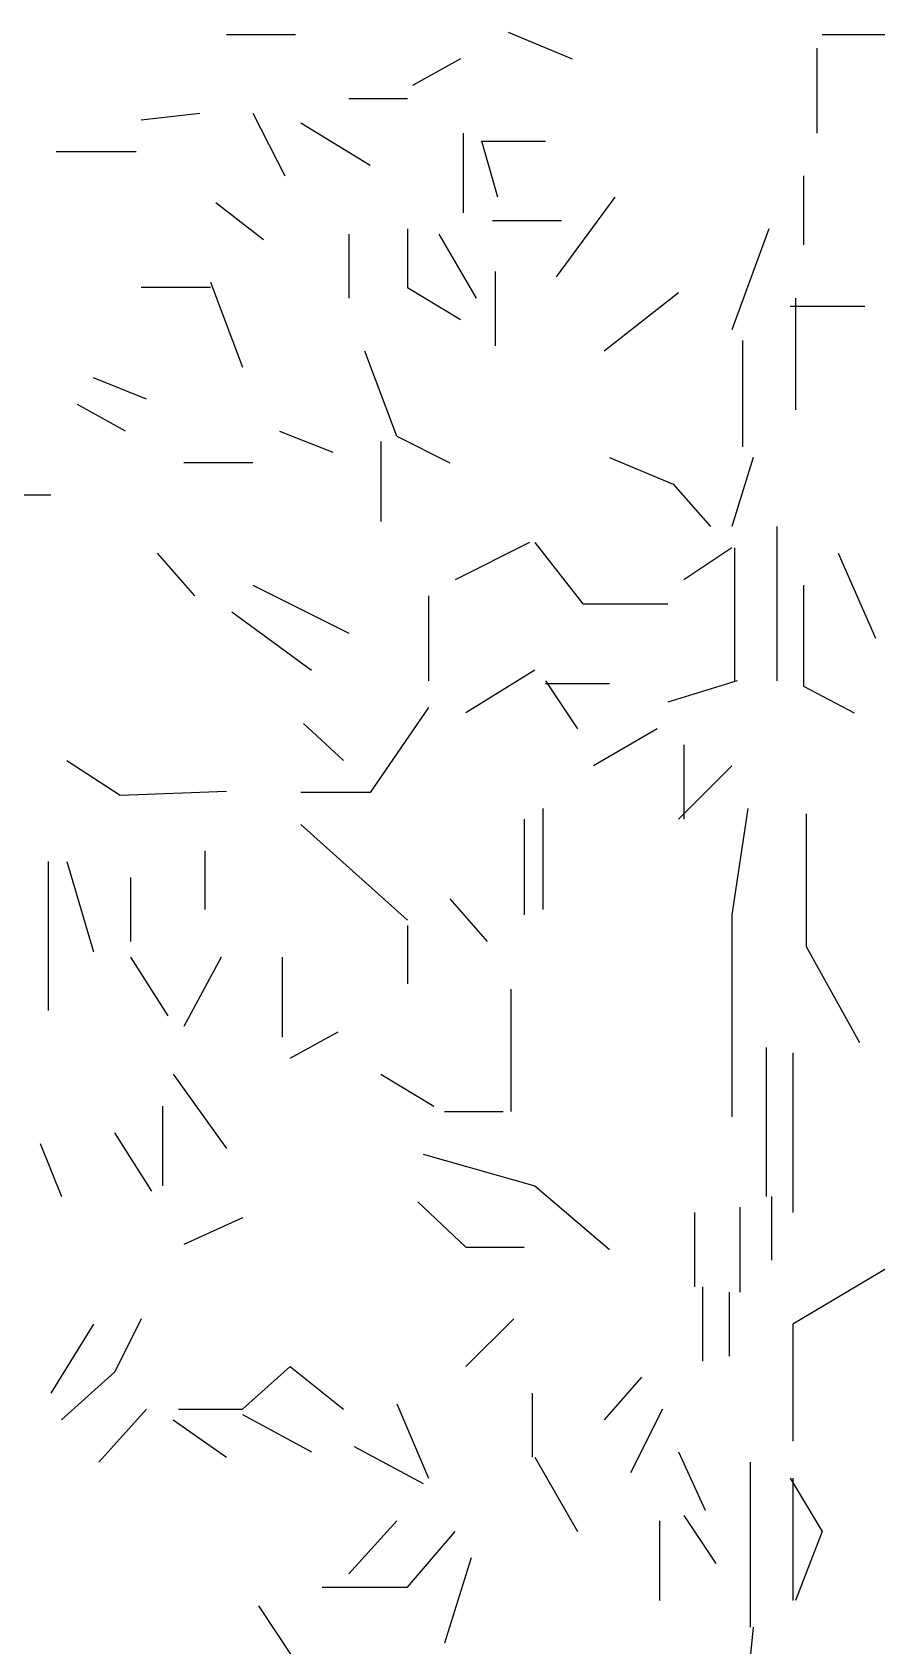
# Model space of a CAD drawing. Header units: metres. Extents: x -3.9 to 3.3, y 0 to 12.9.
# Drawn here: x -0.755 to 0.174, y 7.521 to 9.297 of the extents above; entities that cross this region are included whole.
import ezdxf

# ---------------------------------------------------------------- set-up
doc = ezdxf.new("R2010")
doc.units = ezdxf.units.M
doc.header["$LTSCALE"] = 0.2

msp = doc.modelspace()

# ---------------------------------------------------------------- linework, layer by layer
at = {"linetype": 'Continuous'}
for p, q in [((-0.4653, 9.2945), (-0.5413, 9.2945)), ((-0.4653, 9.2945), (-0.5413, 9.2945)), ((-0.4653, 9.2945), (-0.5413, 9.2945)), ((-0.4653, 9.2945), (-0.5413, 9.2945)), ((-0.4653, 9.2945), (-0.5413, 9.2945)), ((-0.4653, 9.2945), (-0.5413, 9.2945)), ((-0.4653, 9.2945), (-0.5413, 9.2945)), ((-0.2312, 9.2974), (-0.1609, 9.2682)), ((-0.2312, 9.2974), (-0.1609, 9.2682)), ((-0.2312, 9.2974), (-0.1609, 9.2682)), ((0.1902, 9.2945), (0.1141, 9.2945)), ((0.1083, 9.2799), (0.1083, 9.1862)), ((0.1083, 9.2799), (0.1083, 9.1862)), ((0.1083, 9.2799), (0.1083, 9.1862)), ((0.1083, 9.2799), (0.1083, 9.1862)), ((0.1083, 9.2799), (0.1083, 9.1862)), ((-0.2838, 9.2682), (-0.3365, 9.2389)), ((-0.2838, 9.2682), (-0.3365, 9.2389)), ((-0.2838, 9.2682), (-0.3365, 9.2389)), ((-0.2838, 9.2682), (-0.3365, 9.2389)), ((-0.2838, 9.2682), (-0.3365, 9.2389)), ((-0.2838, 9.2682), (-0.3365, 9.2389)), ((-0.2838, 9.2682), (-0.3365, 9.2389)), ((-0.3423, 9.2243), (-0.4067, 9.2243)), ((-0.3423, 9.2243), (-0.4067, 9.2243)), ((-0.3423, 9.2243), (-0.4067, 9.2243)), ((-0.3423, 9.2243), (-0.4067, 9.2243)), ((-0.3423, 9.2243), (-0.4067, 9.2243)), ((-0.3423, 9.2243), (-0.4067, 9.2243)), ((-0.3423, 9.2243), (-0.4067, 9.2243)), ((-0.3423, 9.2243), (-0.4067, 9.2243)), ((-0.3423, 9.2243), (-0.4067, 9.2243)), ((-0.3423, 9.2243), (-0.4067, 9.2243)), ((-0.3423, 9.2243), (-0.4067, 9.2243)), ((-0.3423, 9.2243), (-0.4067, 9.2243)), ((-0.3423, 9.2243), (-0.4067, 9.2243)), ((-0.3423, 9.2243), (-0.4067, 9.2243)), ((-0.3423, 9.2243), (-0.4067, 9.2243)), ((-0.635, 9.2009), (-0.5706, 9.2082)), ((-0.5121, 9.2082), (-0.477, 9.1394)), ((-0.4594, 9.1979), (-0.3833, 9.1511)), ((-0.4594, 9.1979), (-0.3833, 9.1511)), ((-0.4594, 9.1979), (-0.3833, 9.1511)), ((-0.2809, 9.1862), (-0.2809, 9.0985)), ((-0.2809, 9.1862), (-0.2809, 9.0985)), ((-0.2809, 9.1862), (-0.2809, 9.0985)), ((-0.2809, 9.1862), (-0.2809, 9.0985)), ((-0.2809, 9.1862), (-0.2809, 9.0985)), ((-0.2809, 9.1862), (-0.2809, 9.0985)), ((-0.6408, 9.1658), (-0.7286, 9.1658)), ((-0.6408, 9.1658), (-0.7286, 9.1658)), ((-0.6408, 9.1658), (-0.7286, 9.1658)), ((-0.6408, 9.1658), (-0.7286, 9.1658)), ((-0.6408, 9.1658), (-0.7286, 9.1658)), ((-0.6408, 9.1658), (-0.7286, 9.1658)), ((-0.2429, 9.116), (-0.2604, 9.1775)), ((-0.2604, 9.1775), (-0.1902, 9.1775)), ((0.0936, 9.1394), (0.0936, 9.0633)), ((-0.1141, 9.116), (-0.1785, 9.0282)), ((-0.1141, 9.116), (-0.1785, 9.0282)), ((-0.1141, 9.116), (-0.1785, 9.0282)), ((-0.1141, 9.116), (-0.1785, 9.0282)), ((-0.1141, 9.116), (-0.1785, 9.0282)), ((-0.1141, 9.116), (-0.1785, 9.0282)), ((-0.1141, 9.116), (-0.1785, 9.0282)), ((-0.1141, 9.116), (-0.1785, 9.0282)), ((-0.1141, 9.116), (-0.1785, 9.0282)), ((-0.1141, 9.116), (-0.1785, 9.0282)), ((-0.1141, 9.116), (-0.1785, 9.0282)), ((-0.553, 9.1102), (-0.5004, 9.0692)), ((-0.553, 9.1102), (-0.5004, 9.0692)), ((-0.553, 9.1102), (-0.5004, 9.0692)), ((-0.553, 9.1102), (-0.5004, 9.0692)), ((-0.553, 9.1102), (-0.5004, 9.0692)), ((-0.553, 9.1102), (-0.5004, 9.0692)), ((-0.553, 9.1102), (-0.5004, 9.0692)), ((-0.553, 9.1102), (-0.5004, 9.0692)), ((-0.3423, 9.0809), (-0.3423, 9.0165)), ((-0.1726, 9.0897), (-0.2487, 9.0897)), ((-0.1726, 9.0897), (-0.2487, 9.0897)), ((-0.1726, 9.0897), (-0.2487, 9.0897)), ((-0.1726, 9.0897), (-0.2487, 9.0897)), ((-0.1726, 9.0897), (-0.2487, 9.0897)), ((-0.1726, 9.0897), (-0.2487, 9.0897)), ((-0.1726, 9.0897), (-0.2487, 9.0897)), ((-0.1726, 9.0897), (-0.2487, 9.0897)), ((-0.1726, 9.0897), (-0.2487, 9.0897)), ((-0.1726, 9.0897), (-0.2487, 9.0897)), ((-0.1726, 9.0897), (-0.2487, 9.0897)), ((0.0556, 9.0809), (0.0146, 8.9697)), ((-0.4067, 9.0751), (-0.4067, 9.0048)), ((-0.4067, 9.0751), (-0.4067, 9.0048)), ((-0.4067, 9.0751), (-0.4067, 9.0048)), ((-0.4067, 9.0751), (-0.4067, 9.0048)), ((-0.4067, 9.0751), (-0.4067, 9.0048)), ((-0.4067, 9.0751), (-0.4067, 9.0048)), ((-0.4067, 9.0751), (-0.4067, 9.0048)), ((-0.2663, 9.0048), (-0.3072, 9.0751)), ((-0.2458, 9.0341), (-0.2458, 8.9522)), ((-0.2458, 9.0341), (-0.2458, 8.9522)), ((-0.2458, 9.0341), (-0.2458, 8.9522)), ((-0.2458, 9.0341), (-0.2458, 8.9522)), ((-0.2458, 9.0341), (-0.2458, 8.9522)), ((-0.2458, 9.0341), (-0.2458, 8.9522)), ((-0.2458, 9.0341), (-0.2458, 8.9522)), ((-0.2458, 9.0341), (-0.2458, 8.9522)), ((-0.2458, 9.0341), (-0.2458, 8.9522)), ((-0.2458, 9.0341), (-0.2458, 8.9522)), ((-0.2458, 9.0341), (-0.2458, 8.9522)), ((-0.5589, 9.0165), (-0.635, 9.0165)), ((-0.5589, 9.0165), (-0.635, 9.0165)), ((-0.5589, 9.0165), (-0.635, 9.0165)), ((-0.5589, 9.0165), (-0.635, 9.0165)), ((-0.5589, 9.0165), (-0.635, 9.0165)), ((-0.5589, 9.0224), (-0.5238, 8.9287)), ((-0.5589, 9.0224), (-0.5238, 8.9287)), ((-0.5589, 9.0224), (-0.5238, 8.9287)), ((-0.5589, 9.0224), (-0.5238, 8.9287)), ((-0.5589, 9.0224), (-0.5238, 8.9287)), ((-0.3423, 9.0165), (-0.2838, 8.9814)), ((-0.0439, 9.0107), (-0.1258, 8.9463)), ((-0.0439, 9.0107), (-0.1258, 8.9463)), ((0.079, 8.996), (0.1609, 8.996)), ((0.079, 8.996), (0.1609, 8.996)), ((0.079, 8.996), (0.1609, 8.996)), ((0.079, 8.996), (0.1609, 8.996)), ((0.079, 8.996), (0.1609, 8.996)), ((0.079, 8.996), (0.1609, 8.996)), ((0.079, 8.996), (0.1609, 8.996)), ((0.079, 8.996), (0.1609, 8.996)), ((0.079, 8.996), (0.1609, 8.996)), ((0.079, 8.996), (0.1609, 8.996)), ((0.079, 8.996), (0.1609, 8.996)), ((0.0849, 9.0048), (0.0849, 8.8819)), ((0.0263, 8.958), (0.0263, 8.841)), ((0.0263, 8.958), (0.0263, 8.841)), ((0.0263, 8.958), (0.0263, 8.841)), ((0.0263, 8.958), (0.0263, 8.841)), ((0.0263, 8.958), (0.0263, 8.841)), ((0.0263, 8.958), (0.0263, 8.841)), ((0.0263, 8.958), (0.0263, 8.841)), ((-0.354, 8.8527), (-0.3892, 8.9463)), ((-0.354, 8.8527), (-0.3892, 8.9463)), ((-0.354, 8.8527), (-0.3892, 8.9463)), ((-0.354, 8.8527), (-0.3892, 8.9463)), ((-0.354, 8.8527), (-0.3892, 8.9463)), ((-0.354, 8.8527), (-0.3892, 8.9463)), ((-0.354, 8.8527), (-0.3892, 8.9463)), ((-0.354, 8.8527), (-0.3892, 8.9463)), ((-0.354, 8.8527), (-0.3892, 8.9463)), ((-0.354, 8.8527), (-0.3892, 8.9463)), ((-0.354, 8.8527), (-0.3892, 8.9463)), ((-0.354, 8.8527), (-0.3892, 8.9463)), ((-0.354, 8.8527), (-0.3892, 8.9463)), ((-0.354, 8.8527), (-0.3892, 8.9463)), ((-0.354, 8.8527), (-0.3892, 8.9463)), ((-0.354, 8.8527), (-0.3892, 8.9463)), ((-0.354, 8.8527), (-0.3892, 8.9463)), ((-0.354, 8.8527), (-0.3892, 8.9463)), ((-0.354, 8.8527), (-0.3892, 8.9463)), ((-0.354, 8.8527), (-0.3892, 8.9463)), ((-0.354, 8.8527), (-0.3892, 8.9463)), ((-0.354, 8.8527), (-0.3892, 8.9463)), ((-0.354, 8.8527), (-0.3892, 8.9463)), ((-0.354, 8.8527), (-0.3892, 8.9463)), ((-0.354, 8.8527), (-0.3892, 8.9463)), ((-0.6291, 8.8936), (-0.6876, 8.917)), ((-0.6291, 8.8936), (-0.6876, 8.917)), ((-0.6525, 8.8585), (-0.7052, 8.8878)), ((-0.6525, 8.8585), (-0.7052, 8.8878)), ((-0.6525, 8.8585), (-0.7052, 8.8878)), ((-0.4828, 8.8585), (-0.4243, 8.8351)), ((-0.3716, 8.8468), (-0.3716, 8.759)), ((-0.354, 8.8527), (-0.2955, 8.8234)), ((-0.354, 8.8527), (-0.2955, 8.8234)), ((-0.12, 8.8293), (-0.0497, 8.8)), ((-0.12, 8.8293), (-0.0497, 8.8)), ((0.038, 8.8293), (0.0146, 8.7532)), ((0.038, 8.8293), (0.0146, 8.7532)), ((0.038, 8.8293), (0.0146, 8.7532)), ((0.038, 8.8293), (0.0146, 8.7532)), ((0.038, 8.8293), (0.0146, 8.7532)), ((0.038, 8.8293), (0.0146, 8.7532)), ((0.038, 8.8293), (0.0146, 8.7532)), ((0.038, 8.8293), (0.0146, 8.7532)), ((-0.5121, 8.8234), (-0.5881, 8.8234)), ((-0.5121, 8.8234), (-0.5881, 8.8234)), ((-0.5121, 8.8234), (-0.5881, 8.8234)), ((-0.5121, 8.8234), (-0.5881, 8.8234)), ((-0.0497, 8.8), (-0.0088, 8.7532)), ((-0.0497, 8.8), (-0.0088, 8.7532)), ((-0.8281, 8.7883), (-0.7344, 8.7883)), ((-0.8281, 8.7883), (-0.7344, 8.7883)), ((-0.8281, 8.7883), (-0.7344, 8.7883)), ((0.0644, 8.7532), (0.0644, 8.5835)), ((0.0644, 8.7532), (0.0644, 8.5835)), ((0.0644, 8.7532), (0.0644, 8.5835)), ((0.0644, 8.7532), (0.0644, 8.5835)), ((0.0644, 8.7532), (0.0644, 8.5835)), ((0.0644, 8.7532), (0.0644, 8.5835)), ((-0.6174, 8.7239), (-0.5764, 8.6771)), ((-0.6174, 8.7239), (-0.5764, 8.6771)), ((-0.6174, 8.7239), (-0.5764, 8.6771)), ((-0.6174, 8.7239), (-0.5764, 8.6771)), ((-0.2078, 8.7356), (-0.2897, 8.6947)), ((-0.2078, 8.7356), (-0.2897, 8.6947)), ((-0.2078, 8.7356), (-0.2897, 8.6947)), ((-0.2078, 8.7356), (-0.2897, 8.6947)), ((-0.2019, 8.7356), (-0.1492, 8.6683)), ((-0.2019, 8.7356), (-0.1492, 8.6683)), ((0.0146, 8.7298), (-0.038, 8.6947)), ((0.0146, 8.7298), (-0.038, 8.6947)), ((0.0146, 8.7298), (-0.038, 8.6947)), ((0.0146, 8.7298), (-0.038, 8.6947)), ((0.0146, 8.7298), (-0.038, 8.6947)), ((0.0146, 8.7298), (-0.038, 8.6947)), ((0.0146, 8.7298), (-0.038, 8.6947)), ((0.0146, 8.7298), (-0.038, 8.6947)), ((0.0146, 8.7298), (-0.038, 8.6947)), ((0.0146, 8.7298), (-0.038, 8.6947)), ((0.0146, 8.7298), (-0.038, 8.6947)), ((0.0146, 8.7298), (-0.038, 8.6947)), ((0.0176, 8.7298), (0.0176, 8.5835)), ((0.0176, 8.7298), (0.0176, 8.5835)), ((0.0176, 8.7298), (0.0176, 8.5835)), ((0.0176, 8.7298), (0.0176, 8.5835)), ((0.0176, 8.7298), (0.0176, 8.5835)), ((0.0176, 8.7298), (0.0176, 8.5835)), ((0.0176, 8.7298), (0.0176, 8.5835)), ((0.0176, 8.7298), (0.0176, 8.5835)), ((0.1317, 8.7239), (0.1727, 8.6303)), ((0.1317, 8.7239), (0.1727, 8.6303)), ((-0.5121, 8.6888), (-0.4067, 8.6361)), ((-0.5121, 8.6888), (-0.4067, 8.6361)), ((0.0936, 8.6888), (0.0936, 8.5776)), ((0.0936, 8.6888), (0.0936, 8.5776)), ((0.0936, 8.6888), (0.0936, 8.5776)), ((-0.3189, 8.6771), (-0.3189, 8.5835)), ((-0.3189, 8.6771), (-0.3189, 8.5835)), ((-0.3189, 8.6771), (-0.3189, 8.5835)), ((-0.3189, 8.6771), (-0.3189, 8.5835)), ((-0.1492, 8.6683), (-0.0556, 8.6683)), ((-0.1492, 8.6683), (-0.0556, 8.6683)), ((-0.5355, 8.6595), (-0.4477, 8.5952)), ((-0.2019, 8.5952), (-0.278, 8.5484)), ((-0.2019, 8.5952), (-0.278, 8.5484)), ((-0.2019, 8.5952), (-0.278, 8.5484)), ((-0.2019, 8.5952), (-0.278, 8.5484)), ((-0.2019, 8.5952), (-0.278, 8.5484)), ((-0.1902, 8.5835), (-0.1551, 8.5308)), ((-0.1902, 8.5835), (-0.1551, 8.5308)), ((-0.1902, 8.5835), (-0.1551, 8.5308)), ((-0.1902, 8.5835), (-0.1551, 8.5308)), ((-0.1902, 8.5835), (-0.1551, 8.5308)), ((-0.1902, 8.5835), (-0.1551, 8.5308)), ((-0.1902, 8.5835), (-0.1551, 8.5308)), ((-0.1902, 8.5835), (-0.1551, 8.5308)), ((-0.1902, 8.5835), (-0.1551, 8.5308)), ((-0.1902, 8.5835), (-0.1551, 8.5308)), ((-0.1902, 8.5835), (-0.1551, 8.5308)), ((-0.1902, 8.5835), (-0.1551, 8.5308)), ((-0.1902, 8.5835), (-0.1551, 8.5308)), ((-0.1902, 8.5835), (-0.1551, 8.5308)), ((-0.1902, 8.5835), (-0.1551, 8.5308)), ((-0.1902, 8.5835), (-0.1551, 8.5308)), ((-0.1902, 8.5835), (-0.1551, 8.5308)), ((-0.1902, 8.5835), (-0.1551, 8.5308)), ((-0.1902, 8.5835), (-0.1551, 8.5308)), ((-0.1902, 8.5835), (-0.1551, 8.5308)), ((-0.1902, 8.5835), (-0.1551, 8.5308)), ((-0.1902, 8.5835), (-0.1551, 8.5308)), ((-0.1902, 8.5805), (-0.12, 8.5805)), ((-0.1902, 8.5805), (-0.12, 8.5805)), ((-0.1902, 8.5805), (-0.12, 8.5805)), ((-0.1902, 8.5805), (-0.12, 8.5805)), ((-0.1902, 8.5805), (-0.12, 8.5805)), ((-0.1902, 8.5805), (-0.12, 8.5805)), ((-0.1902, 8.5805), (-0.12, 8.5805)), ((0.0205, 8.5835), (-0.0556, 8.5601)), ((0.0205, 8.5835), (-0.0556, 8.5601)), ((0.0936, 8.5776), (0.1492, 8.5484)), ((0.0936, 8.5776), (0.1492, 8.5484)), ((0.0936, 8.5776), (0.1492, 8.5484)), ((-0.3189, 8.5542), (-0.3833, 8.4606)), ((-0.3189, 8.5542), (-0.3833, 8.4606)), ((-0.3189, 8.5542), (-0.3833, 8.4606)), ((-0.3189, 8.5542), (-0.3833, 8.4606)), ((-0.3189, 8.5542), (-0.3833, 8.4606)), ((-0.4565, 8.5366), (-0.4126, 8.4957)), ((-0.4565, 8.5366), (-0.4126, 8.4957)), ((-0.0673, 8.5308), (-0.1375, 8.4898)), ((-0.0673, 8.5308), (-0.1375, 8.4898)), ((-0.0673, 8.5308), (-0.1375, 8.4898)), ((-0.038, 8.5132), (-0.038, 8.4313)), ((-0.038, 8.5132), (-0.038, 8.4313)), ((-0.038, 8.5132), (-0.038, 8.4313)), ((-0.038, 8.5132), (-0.038, 8.4313)), ((-0.038, 8.5132), (-0.038, 8.4313)), ((-0.038, 8.5132), (-0.038, 8.4313)), ((-0.038, 8.5132), (-0.038, 8.4313)), ((-0.038, 8.5132), (-0.038, 8.4313)), ((-0.7169, 8.4957), (-0.6584, 8.4576)), ((-0.7169, 8.4957), (-0.6584, 8.4576)), ((-0.7169, 8.4957), (-0.6584, 8.4576)), ((-0.7169, 8.4957), (-0.6584, 8.4576)), ((-0.7169, 8.4957), (-0.6584, 8.4576)), ((-0.7169, 8.4957), (-0.6584, 8.4576)), ((-0.7169, 8.4957), (-0.6584, 8.4576)), ((-0.7169, 8.4957), (-0.6584, 8.4576)), ((-0.7169, 8.4957), (-0.6584, 8.4576)), ((-0.7169, 8.4957), (-0.6584, 8.4576)), ((-0.0439, 8.4313), (0.0146, 8.4898)), ((-0.0439, 8.4313), (0.0146, 8.4898)), ((-0.0439, 8.4313), (0.0146, 8.4898)), ((-0.0439, 8.4313), (0.0146, 8.4898)), ((-0.0439, 8.4313), (0.0146, 8.4898)), ((-0.0439, 8.4313), (0.0146, 8.4898)), ((-0.0439, 8.4313), (0.0146, 8.4898)), ((-0.0439, 8.4313), (0.0146, 8.4898)), ((-0.0439, 8.4313), (0.0146, 8.4898)), ((-0.0439, 8.4313), (0.0146, 8.4898)), ((-0.0439, 8.4313), (0.0146, 8.4898)), ((-0.0439, 8.4313), (0.0146, 8.4898)), ((-0.0439, 8.4313), (0.0146, 8.4898)), ((-0.0439, 8.4313), (0.0146, 8.4898)), ((-0.0439, 8.4313), (0.0146, 8.4898)), ((-0.0439, 8.4313), (0.0146, 8.4898)), ((-0.0439, 8.4313), (0.0146, 8.4898)), ((-0.0439, 8.4313), (0.0146, 8.4898)), ((-0.6584, 8.4576), (-0.5413, 8.462)), ((-0.6584, 8.4576), (-0.5413, 8.462)), ((-0.6584, 8.4576), (-0.5413, 8.462)), ((-0.6584, 8.4576), (-0.5413, 8.462)), ((-0.6584, 8.4576), (-0.5413, 8.462)), ((-0.6584, 8.4576), (-0.5413, 8.462)), ((-0.6584, 8.4576), (-0.5413, 8.462)), ((-0.6584, 8.4576), (-0.5413, 8.462)), ((-0.6584, 8.4576), (-0.5413, 8.462)), ((-0.6584, 8.4576), (-0.5413, 8.462)), ((-0.3833, 8.4606), (-0.4594, 8.4606)), ((-0.3833, 8.4606), (-0.4594, 8.4606)), ((-0.3833, 8.4606), (-0.4594, 8.4606)), ((-0.3833, 8.4606), (-0.4594, 8.4606)), ((-0.3833, 8.4606), (-0.4594, 8.4606)), ((-0.1931, 8.443), (-0.1931, 8.3318)), ((-0.1931, 8.443), (-0.1931, 8.3318)), ((0.0322, 8.443), (0.0146, 8.326)), ((0.0322, 8.443), (0.0146, 8.326)), ((0.0322, 8.443), (0.0146, 8.326)), ((0.0322, 8.443), (0.0146, 8.326)), ((0.0322, 8.443), (0.0146, 8.326)), ((0.0322, 8.443), (0.0146, 8.326)), ((0.0322, 8.443), (0.0146, 8.326)), ((0.0322, 8.443), (0.0146, 8.326)), ((0.0322, 8.443), (0.0146, 8.326)), ((0.0322, 8.443), (0.0146, 8.326)), ((0.0322, 8.443), (0.0146, 8.326)), ((0.0322, 8.443), (0.0146, 8.326)), ((0.0322, 8.443), (0.0146, 8.326)), ((0.0322, 8.443), (0.0146, 8.326)), ((0.0322, 8.443), (0.0146, 8.326)), ((0.0322, 8.443), (0.0146, 8.326)), ((0.0322, 8.443), (0.0146, 8.326)), ((0.0322, 8.443), (0.0146, 8.326)), ((0.0966, 8.4372), (0.0966, 8.2909)), ((-0.4594, 8.4255), (-0.3423, 8.3201)), ((-0.4594, 8.4255), (-0.3423, 8.3201)), ((-0.4594, 8.4255), (-0.3423, 8.3201)), ((-0.4594, 8.4255), (-0.3423, 8.3201)), ((-0.4594, 8.4255), (-0.3423, 8.3201)), ((-0.2136, 8.4313), (-0.2136, 8.326)), ((-0.2136, 8.4313), (-0.2136, 8.326)), ((-0.2136, 8.4313), (-0.2136, 8.326)), ((-0.2136, 8.4313), (-0.2136, 8.326)), ((-0.2136, 8.4313), (-0.2136, 8.326)), ((-0.2136, 8.4313), (-0.2136, 8.326)), ((-0.7374, 8.3845), (-0.7374, 8.2206)), ((-0.7169, 8.3845), (-0.6876, 8.285)), ((-0.7169, 8.3845), (-0.6876, 8.285)), ((-0.7169, 8.3845), (-0.6876, 8.285)), ((-0.5647, 8.3318), (-0.5647, 8.3962)), ((-0.5647, 8.3318), (-0.5647, 8.3962)), ((-0.6467, 8.3669), (-0.6467, 8.2967)), ((-0.6467, 8.3669), (-0.6467, 8.2967)), ((-0.6467, 8.3669), (-0.6467, 8.2967)), ((-0.6467, 8.3669), (-0.6467, 8.2967)), ((-0.2955, 8.3435), (-0.2546, 8.2967)), ((-0.2955, 8.3435), (-0.2546, 8.2967)), ((-0.2955, 8.3435), (-0.2546, 8.2967)), ((-0.2955, 8.3435), (-0.2546, 8.2967)), ((-0.2955, 8.3435), (-0.2546, 8.2967)), ((-0.2955, 8.3435), (-0.2546, 8.2967)), ((-0.2955, 8.3435), (-0.2546, 8.2967)), ((-0.2955, 8.3435), (-0.2546, 8.2967)), ((-0.2955, 8.3435), (-0.2546, 8.2967)), ((-0.2955, 8.3435), (-0.2546, 8.2967)), ((-0.2955, 8.3435), (-0.2546, 8.2967)), ((-0.3423, 8.3143), (-0.3423, 8.2499)), ((-0.3423, 8.3143), (-0.3423, 8.2499)), ((0.0146, 8.326), (0.0146, 8.1036)), ((0.0146, 8.326), (0.0146, 8.1036)), ((0.0146, 8.326), (0.0146, 8.1036)), ((0.0146, 8.326), (0.0146, 8.1036)), ((0.0146, 8.326), (0.0146, 8.1036)), ((0.0146, 8.326), (0.0146, 8.1036)), ((0.0146, 8.326), (0.0146, 8.1036)), ((0.0146, 8.326), (0.0146, 8.1036)), ((0.0146, 8.326), (0.0146, 8.1036)), ((0.0146, 8.326), (0.0146, 8.1036)), ((0.0146, 8.326), (0.0146, 8.1036)), ((0.0146, 8.326), (0.0146, 8.1036)), ((0.0146, 8.326), (0.0146, 8.1036)), ((0.0146, 8.326), (0.0146, 8.1036)), ((0.0146, 8.326), (0.0146, 8.1036)), ((0.0146, 8.326), (0.0146, 8.1036)), ((0.0146, 8.326), (0.0146, 8.1036)), ((0.0146, 8.326), (0.0146, 8.1036)), ((-0.6467, 8.2792), (-0.6057, 8.2148)), ((-0.6467, 8.2792), (-0.6057, 8.2148)), ((-0.6467, 8.2792), (-0.6057, 8.2148)), ((-0.6467, 8.2792), (-0.6057, 8.2148)), ((-0.5472, 8.2792), (-0.5881, 8.2031)), ((-0.5472, 8.2792), (-0.5881, 8.2031)), ((-0.5472, 8.2792), (-0.5881, 8.2031)), ((-0.4799, 8.2792), (-0.4799, 8.1914)), ((-0.4799, 8.2792), (-0.4799, 8.1914)), ((0.0966, 8.2909), (0.1551, 8.1855)), ((-0.2282, 8.1094), (-0.2282, 8.244)), ((-0.4711, 8.168), (-0.4184, 8.1972)), ((-0.4711, 8.168), (-0.4184, 8.1972)), ((0.0527, 8.0158), (0.0527, 8.1797)), ((0.0527, 8.0158), (0.0527, 8.1797)), ((0.0819, 8.1738), (0.0819, 7.9983)), ((0.0819, 8.1738), (0.0819, 7.9983)), ((-0.5998, 8.1504), (-0.5413, 8.0685)), ((-0.5998, 8.1504), (-0.5413, 8.0685)), ((-0.3716, 8.1504), (-0.3131, 8.1153)), ((-0.3716, 8.1504), (-0.3131, 8.1153)), ((-0.3716, 8.1504), (-0.3131, 8.1153)), ((-0.3716, 8.1504), (-0.3131, 8.1153)), ((-0.3716, 8.1504), (-0.3131, 8.1153)), ((-0.3716, 8.1504), (-0.3131, 8.1153)), ((-0.3716, 8.1504), (-0.3131, 8.1153)), ((-0.6115, 8.1153), (-0.6115, 8.0275)), ((-0.6115, 8.1153), (-0.6115, 8.0275)), ((-0.6115, 8.1153), (-0.6115, 8.0275)), ((-0.6115, 8.1153), (-0.6115, 8.0275)), ((-0.6115, 8.1153), (-0.6115, 8.0275)), ((-0.6115, 8.1153), (-0.6115, 8.0275)), ((-0.6115, 8.1153), (-0.6115, 8.0275)), ((-0.3014, 8.1094), (-0.237, 8.1094)), ((-0.3014, 8.1094), (-0.237, 8.1094)), ((-0.3014, 8.1094), (-0.237, 8.1094)), ((-0.3014, 8.1094), (-0.237, 8.1094)), ((-0.3014, 8.1094), (-0.237, 8.1094)), ((-0.6233, 8.0217), (-0.6642, 8.086)), ((-0.6233, 8.0217), (-0.6642, 8.086)), ((-0.6233, 8.0217), (-0.6642, 8.086)), ((-0.6233, 8.0217), (-0.6642, 8.086)), ((-0.6233, 8.0217), (-0.6642, 8.086)), ((-0.6233, 8.0217), (-0.6642, 8.086)), ((-0.6233, 8.0217), (-0.6642, 8.086)), ((-0.7462, 8.0743), (-0.7227, 8.0158)), ((-0.7462, 8.0743), (-0.7227, 8.0158)), ((-0.7462, 8.0743), (-0.7227, 8.0158)), ((-0.7462, 8.0743), (-0.7227, 8.0158)), ((-0.7462, 8.0743), (-0.7227, 8.0158)), ((-0.7462, 8.0743), (-0.7227, 8.0158)), ((-0.7462, 8.0743), (-0.7227, 8.0158)), ((-0.7462, 8.0743), (-0.7227, 8.0158)), ((-0.7462, 8.0743), (-0.7227, 8.0158)), ((-0.3248, 8.0626), (-0.2019, 8.0275)), ((-0.3248, 8.0626), (-0.2019, 8.0275)), ((-0.2019, 8.0275), (-0.12, 7.9573)), ((-0.2019, 8.0275), (-0.12, 7.9573)), ((0.0585, 8.0158), (0.0585, 7.9456)), ((0.0585, 8.0158), (0.0585, 7.9456)), ((0.0585, 8.0158), (0.0585, 7.9456)), ((-0.3306, 8.01), (-0.278, 7.9602)), ((-0.3306, 8.01), (-0.278, 7.9602)), ((-0.3306, 8.01), (-0.278, 7.9602)), ((-0.3306, 8.01), (-0.278, 7.9602)), ((-0.3306, 8.01), (-0.278, 7.9602)), ((-0.0263, 7.9983), (-0.0263, 7.9163)), ((0.0234, 8.0041), (0.0234, 7.9105)), ((0.0234, 8.0041), (0.0234, 7.9105)), ((0.0234, 8.0041), (0.0234, 7.9105)), ((0.0234, 8.0041), (0.0234, 7.9105)), ((0.0234, 8.0041), (0.0234, 7.9105)), ((-0.5238, 7.9924), (-0.5881, 7.9631)), ((-0.5238, 7.9924), (-0.5881, 7.9631)), ((-0.278, 7.9602), (-0.2136, 7.9602)), ((-0.278, 7.9602), (-0.2136, 7.9602)), ((-0.278, 7.9602), (-0.2136, 7.9602)), ((-0.278, 7.9602), (-0.2136, 7.9602)), ((-0.278, 7.9602), (-0.2136, 7.9602)), ((0.2195, 7.9573), (0.0819, 7.8754)), ((0.2195, 7.9573), (0.0819, 7.8754)), ((-0.0176, 7.9163), (-0.0176, 7.8344)), ((-0.0176, 7.9163), (-0.0176, 7.8344)), ((-0.0176, 7.9163), (-0.0176, 7.8344)), ((-0.0176, 7.9163), (-0.0176, 7.8344)), ((-0.0176, 7.9163), (-0.0176, 7.8344)), ((-0.0176, 7.9163), (-0.0176, 7.8344)), ((-0.0176, 7.9163), (-0.0176, 7.8344)), ((0.0117, 7.9105), (0.0117, 7.8402)), ((0.0117, 7.9105), (0.0117, 7.8402)), ((0.0117, 7.9105), (0.0117, 7.8402)), ((0.0117, 7.9105), (0.0117, 7.8402)), ((-0.6876, 7.8754), (-0.7344, 7.7993)), ((-0.6876, 7.8754), (-0.7344, 7.7993)), ((-0.6876, 7.8754), (-0.7344, 7.7993)), ((-0.635, 7.8812), (-0.6642, 7.8227)), ((-0.635, 7.8812), (-0.6642, 7.8227)), ((-0.635, 7.8812), (-0.6642, 7.8227)), ((-0.2253, 7.8812), (-0.278, 7.8285)), ((-0.2253, 7.8812), (-0.278, 7.8285)), ((-0.2253, 7.8812), (-0.278, 7.8285)), ((-0.2253, 7.8812), (-0.278, 7.8285)), ((-0.2253, 7.8812), (-0.278, 7.8285)), ((-0.2253, 7.8812), (-0.278, 7.8285)), ((-0.2253, 7.8812), (-0.278, 7.8285)), ((-0.2253, 7.8812), (-0.278, 7.8285)), ((-0.2253, 7.8812), (-0.278, 7.8285)), ((-0.2253, 7.8812), (-0.278, 7.8285)), ((0.0819, 7.8754), (0.0819, 7.7466)), ((0.0819, 7.8754), (0.0819, 7.7466)), ((-0.6642, 7.8227), (-0.7227, 7.77)), ((-0.6642, 7.8227), (-0.7227, 7.77)), ((-0.6642, 7.8227), (-0.7227, 7.77)), ((-0.6642, 7.8227), (-0.7227, 7.77)), ((-0.4711, 7.8285), (-0.5238, 7.7817)), ((-0.4711, 7.8285), (-0.4126, 7.7817)), ((-0.4711, 7.8285), (-0.4126, 7.7817)), ((-0.4711, 7.8285), (-0.4126, 7.7817)), ((-0.4711, 7.8285), (-0.4126, 7.7817)), ((-0.4711, 7.8285), (-0.4126, 7.7817)), ((-0.4711, 7.8285), (-0.4126, 7.7817)), ((-0.4711, 7.8285), (-0.4126, 7.7817)), ((-0.4711, 7.8285), (-0.4126, 7.7817)), ((-0.4711, 7.8285), (-0.4126, 7.7817)), ((-0.4711, 7.8285), (-0.4126, 7.7817)), ((-0.4711, 7.8285), (-0.4126, 7.7817)), ((-0.4711, 7.8285), (-0.4126, 7.7817)), ((-0.4711, 7.8285), (-0.4126, 7.7817)), ((-0.4711, 7.8285), (-0.4126, 7.7817)), ((-0.4711, 7.8285), (-0.4126, 7.7817)), ((-0.0848, 7.8168), (-0.1258, 7.77)), ((-0.0848, 7.8168), (-0.1258, 7.77)), ((-0.2048, 7.7993), (-0.2048, 7.729)), ((-0.6291, 7.7817), (-0.6818, 7.7232)), ((-0.6291, 7.7817), (-0.6818, 7.7232)), ((-0.6291, 7.7817), (-0.6818, 7.7232)), ((-0.6291, 7.7817), (-0.6818, 7.7232)), ((-0.6291, 7.7817), (-0.6818, 7.7232)), ((-0.6291, 7.7817), (-0.6818, 7.7232)), ((-0.6291, 7.7817), (-0.6818, 7.7232)), ((-0.6291, 7.7817), (-0.6818, 7.7232)), ((-0.594, 7.7817), (-0.5238, 7.7817)), ((-0.354, 7.7876), (-0.3189, 7.7056)), ((-0.354, 7.7876), (-0.3189, 7.7056)), ((-0.354, 7.7876), (-0.3189, 7.7056)), ((-0.354, 7.7876), (-0.3189, 7.7056)), ((-0.354, 7.7876), (-0.3189, 7.7056)), ((-0.354, 7.7876), (-0.3189, 7.7056)), ((-0.354, 7.7876), (-0.3189, 7.7056)), ((-0.354, 7.7876), (-0.3189, 7.7056)), ((-0.354, 7.7876), (-0.3189, 7.7056)), ((-0.354, 7.7876), (-0.3189, 7.7056)), ((-0.354, 7.7876), (-0.3189, 7.7056)), ((-0.354, 7.7876), (-0.3189, 7.7056)), ((-0.0614, 7.7817), (-0.0966, 7.7115)), ((-0.0614, 7.7817), (-0.0966, 7.7115)), ((-0.0614, 7.7817), (-0.0966, 7.7115)), ((-0.0614, 7.7817), (-0.0966, 7.7115)), ((-0.0614, 7.7817), (-0.0966, 7.7115)), ((-0.5998, 7.77), (-0.5413, 7.729)), ((-0.5998, 7.77), (-0.5413, 7.729)), ((-0.5238, 7.7759), (-0.4477, 7.7349)), ((-0.5238, 7.7759), (-0.4477, 7.7349)), ((-0.5238, 7.7759), (-0.4477, 7.7349)), ((-0.5238, 7.7759), (-0.4477, 7.7349)), ((-0.5238, 7.7759), (-0.4477, 7.7349)), ((-0.5238, 7.7759), (-0.4477, 7.7349)), ((-0.5238, 7.7759), (-0.4477, 7.7349)), ((-0.5238, 7.7759), (-0.4477, 7.7349)), ((-0.5238, 7.7759), (-0.4477, 7.7349)), ((-0.5238, 7.7759), (-0.4477, 7.7349)), ((-0.5238, 7.7759), (-0.4477, 7.7349)), ((-0.5238, 7.7759), (-0.4477, 7.7349)), ((-0.5238, 7.7759), (-0.4477, 7.7349)), ((-0.5238, 7.7759), (-0.4477, 7.7349)), ((-0.5238, 7.7759), (-0.4477, 7.7349)), ((-0.5238, 7.7759), (-0.4477, 7.7349)), ((-0.5238, 7.7759), (-0.4477, 7.7349)), ((-0.5238, 7.7759), (-0.4477, 7.7349)), ((-0.4009, 7.7408), (-0.3248, 7.6998)), ((-0.4009, 7.7408), (-0.3248, 7.6998)), ((-0.4009, 7.7408), (-0.3248, 7.6998)), ((-0.4009, 7.7408), (-0.3248, 7.6998)), ((-0.4009, 7.7408), (-0.3248, 7.6998)), ((-0.4009, 7.7408), (-0.3248, 7.6998)), ((-0.4009, 7.7408), (-0.3248, 7.6998)), ((-0.4009, 7.7408), (-0.3248, 7.6998)), ((-0.4009, 7.7408), (-0.3248, 7.6998)), ((-0.4009, 7.7408), (-0.3248, 7.6998)), ((-0.4009, 7.7408), (-0.3248, 7.6998)), ((-0.4009, 7.7408), (-0.3248, 7.6998)), ((-0.4009, 7.7408), (-0.3248, 7.6998)), ((-0.4009, 7.7408), (-0.3248, 7.6998)), ((-0.4009, 7.7408), (-0.3248, 7.6998)), ((-0.4009, 7.7408), (-0.3248, 7.6998)), ((-0.4009, 7.7408), (-0.3248, 7.6998)), ((-0.4009, 7.7408), (-0.3248, 7.6998)), ((-0.2019, 7.729), (-0.1551, 7.6471)), ((-0.2019, 7.729), (-0.1551, 7.6471)), ((-0.2019, 7.729), (-0.1551, 7.6471)), ((-0.0439, 7.7349), (-0.0146, 7.6705)), ((-0.0439, 7.7349), (-0.0146, 7.6705)), ((-0.0439, 7.7349), (-0.0146, 7.6705)), ((-0.0439, 7.7349), (-0.0146, 7.6705)), ((-0.0439, 7.7349), (-0.0146, 7.6705)), ((0.0351, 7.5418), (0.0351, 7.7232)), ((0.0351, 7.5418), (0.0351, 7.7232)), ((0.0351, 7.5418), (0.0351, 7.7232)), ((0.0351, 7.5418), (0.0351, 7.7232)), ((0.0351, 7.5418), (0.0351, 7.7232)), ((0.0351, 7.5418), (0.0351, 7.7232)), ((0.0351, 7.5418), (0.0351, 7.7232)), ((0.079, 7.7056), (0.1141, 7.6471)), ((0.079, 7.7056), (0.1141, 7.6471)), ((0.079, 7.7056), (0.1141, 7.6471)), ((0.0819, 7.7056), (0.0819, 7.571)), ((0.0819, 7.7056), (0.0819, 7.571)), ((0.0819, 7.7056), (0.0819, 7.571)), ((0.0819, 7.7056), (0.0819, 7.571)), ((-0.354, 7.6588), (-0.4067, 7.6003)), ((-0.354, 7.6588), (-0.4067, 7.6003)), ((-0.354, 7.6588), (-0.4067, 7.6003)), ((-0.354, 7.6588), (-0.4067, 7.6003)), ((-0.354, 7.6588), (-0.4067, 7.6003)), ((-0.354, 7.6588), (-0.4067, 7.6003)), ((-0.354, 7.6588), (-0.4067, 7.6003)), ((-0.354, 7.6588), (-0.4067, 7.6003)), ((-0.354, 7.6588), (-0.4067, 7.6003)), ((-0.354, 7.6588), (-0.4067, 7.6003)), ((-0.354, 7.6588), (-0.4067, 7.6003)), ((-0.0644, 7.571), (-0.0644, 7.6588)), ((-0.0644, 7.571), (-0.0644, 7.6588)), ((-0.038, 7.6647), (-0.0029, 7.612)), ((-0.038, 7.6647), (-0.0029, 7.612)), ((-0.3423, 7.5857), (-0.2897, 7.6471)), ((-0.3423, 7.5857), (-0.2897, 7.6471)), ((-0.3423, 7.5857), (-0.2897, 7.6471)), ((-0.3423, 7.5857), (-0.2897, 7.6471)), ((-0.3423, 7.5857), (-0.2897, 7.6471)), ((-0.3423, 7.5857), (-0.2897, 7.6471)), ((-0.3423, 7.5857), (-0.2897, 7.6471)), ((-0.3423, 7.5857), (-0.2897, 7.6471)), ((-0.3423, 7.5857), (-0.2897, 7.6471)), ((-0.3423, 7.5857), (-0.2897, 7.6471)), ((-0.3423, 7.5857), (-0.2897, 7.6471)), ((0.1141, 7.6471), (0.0849, 7.571)), ((0.1141, 7.6471), (0.0849, 7.571)), ((0.1141, 7.6471), (0.0849, 7.571)), ((-0.2721, 7.6179), (-0.3014, 7.5242)), ((-0.2721, 7.6179), (-0.3014, 7.5242)), ((-0.2721, 7.6179), (-0.3014, 7.5242)), ((-0.2721, 7.6179), (-0.3014, 7.5242)), ((-0.2721, 7.6179), (-0.3014, 7.5242)), ((-0.2721, 7.6179), (-0.3014, 7.5242)), ((-0.2721, 7.6179), (-0.3014, 7.5242)), ((-0.2721, 7.6179), (-0.3014, 7.5242)), ((-0.2721, 7.6179), (-0.3014, 7.5242)), ((-0.2721, 7.6179), (-0.3014, 7.5242)), ((-0.2721, 7.6179), (-0.3014, 7.5242)), ((-0.436, 7.5857), (-0.3423, 7.5857)), ((-0.436, 7.5857), (-0.3423, 7.5857)), ((-0.436, 7.5857), (-0.3423, 7.5857)), ((-0.436, 7.5857), (-0.3423, 7.5857)), ((-0.436, 7.5857), (-0.3423, 7.5857)), ((-0.436, 7.5857), (-0.3423, 7.5857)), ((-0.436, 7.5857), (-0.3423, 7.5857)), ((-0.436, 7.5857), (-0.3423, 7.5857)), ((-0.436, 7.5857), (-0.3423, 7.5857)), ((-0.436, 7.5857), (-0.3423, 7.5857)), ((-0.436, 7.5857), (-0.3423, 7.5857)), ((-0.5062, 7.5652), (-0.4477, 7.4774)), ((-0.5062, 7.5652), (-0.4477, 7.4774)), ((-0.5062, 7.5652), (-0.4477, 7.4774)), ((0.038, 7.5418), (0.0146, 7.3018))]:
    msp.add_line(p, q, dxfattribs=at)

doc.saveas('drawing.dxf')
